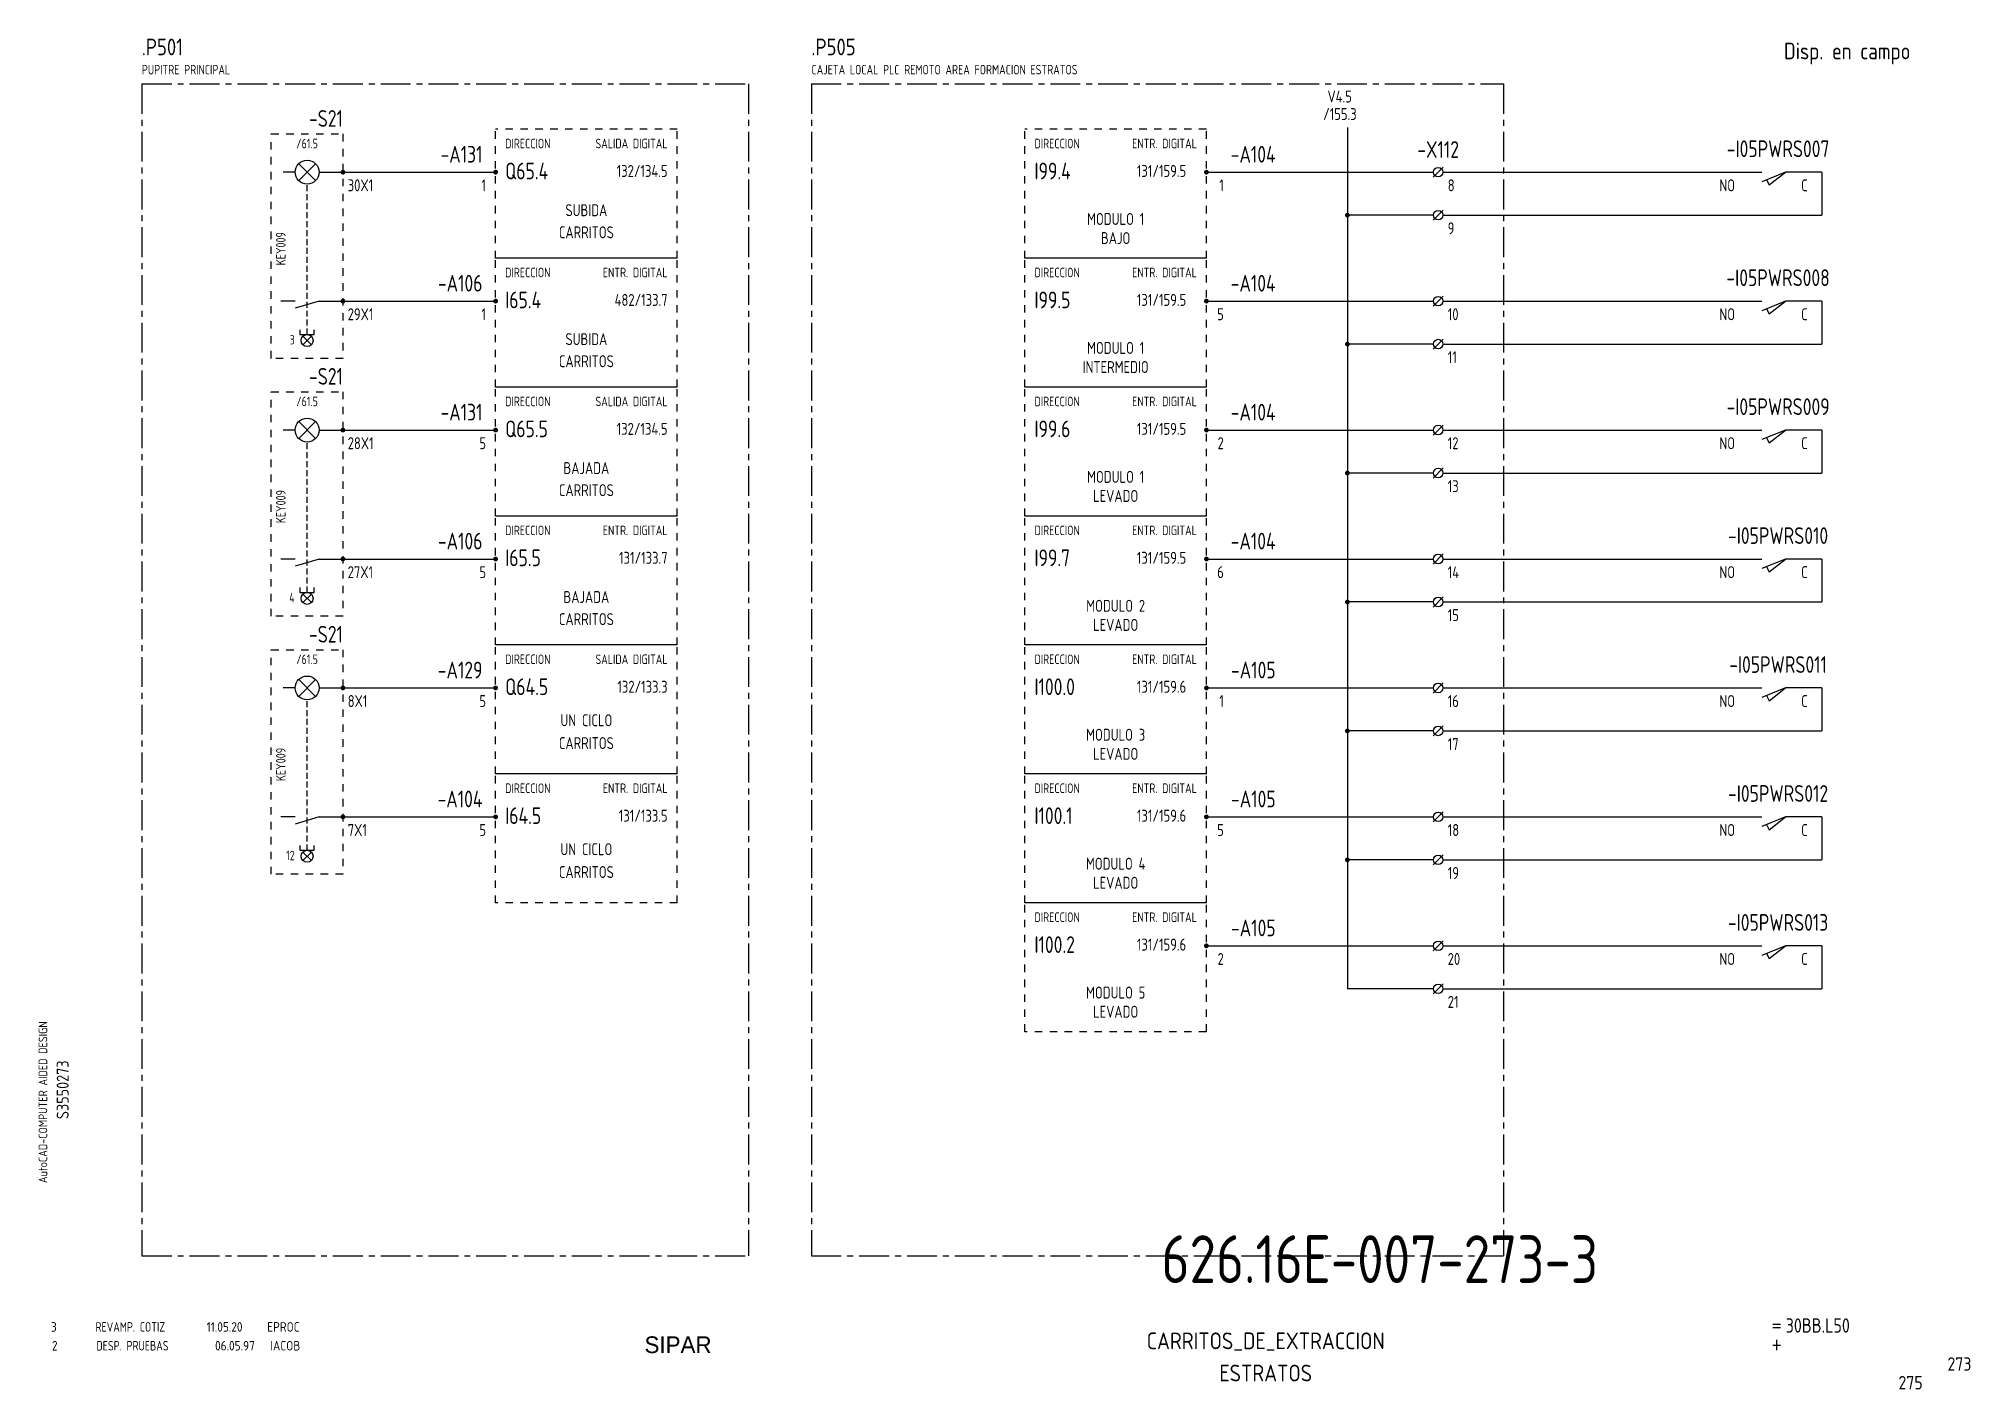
# Model space of a CAD drawing. Extents: x 10 to 414, y 6 to 288.
import ezdxf
from ezdxf.enums import TextEntityAlignment as Align

# ---------------------------------------------------------------- set-up
doc = ezdxf.new("R2010")
doc.units = 0
doc.header["$LTSCALE"] = 5
doc.header["$MEASUREMENT"] = 0
for name, pattern in [('CENTER', [2, 1.25, -0.25, 0.25, -0.25]), ('HIDDEN', [0.375, 0.25, -0.125]), ('HIDDEN1', [0.625, 0.3125, -0.3125])]:
    doc.linetypes.add(name, pattern=pattern)
doc.layers.get('0').update_dxf_attribs({"linetype": 'CONTINUOUS'})
doc.layers.add('CART', color=7, linetype='CONTINUOUS')
doc.styles.add('DIN', font='DIN.shx', dxfattribs={"width": 0.85})
doc.styles.add('N', font='ROMANS', dxfattribs={"width": 0.85, "height": 3})
doc.styles.add('SIMPLEX', font='SIMPLEX', dxfattribs={"width": 0.85})
doc.styles.add('X', font='UNIV.SHX', dxfattribs={"height": 3.5})

# ---------------------------------------------------------------- blocks, each defined once
blk = doc.blocks.new('B5-3')
at = {"linetype": 'Continuous', "const_width": 0.5}
blk.add_lwpolyline([(-0.25, 0, 1), (0.25, 0, 1)], format="xyb", close=True, dxfattribs=at)
blk = doc.blocks.new('NORMALE')
at = {"linetype": 'Continuous'}
blk.add_line((-1.06, -1.06), (1.06, 1.06), dxfattribs=at)
at = {"color": 7}
blk.add_circle((0, 0), 1, dxfattribs=at)
at = {"color": 7, "style": 'SIMPLEX', "flags": 9}
for tag, p in [('QUADRO', (-7.5, 4)), ('SEZIONE', (-7.5, 2.5)), ('NUMO', (-7.5, 1)), ('NUMM', (-7.5, -0.5)), ('NOTEM', (-7.5, -2)), ('NOTEV', (-7.5, -3.5)), ('UTENZA', (-7.5, -5)), ('RIP', (-7.5, -6.5)), ('RAGGIO', (-7.5, -8))]:
    blk.add_attdef(tag, p, '', height=1, dxfattribs=at)
at = {"color": 3, "style": 'SIMPLEX', "flags": 8}
for tag, p in [('NUMI', (1.5, 0.5)), ('MORSETTIERA', (1.5, -2.5))]:
    blk.add_attdef(tag, p, '', height=2, dxfattribs=at)

msp = doc.modelspace()

# ---------------------------------------------------------------- linework, layer by layer
at = {"color": 3, "linetype": 'CENTER'}
for p, q in [((31.27, 279), (158.24, 279)), ((31.27, 279), (31.27, 33.63)), ((158.24, 279), (158.24, 33.63)), ((171.42, 279), (171.42, 33.63)), ((171.42, 279), (316.27, 279)), ((316.27, 279), (316.27, 33.63)), ((31.27, 33.63), (158.24, 33.63)), ((171.42, 33.63), (316.27, 33.63))]:
    msp.add_line(p, q, dxfattribs=at)
at = {"linetype": 'HIDDEN1'}
for p, q in [((58.36, 221.53), (58.36, 268.53)), ((58.36, 268.53), (73.36, 268.53)), ((73.36, 268.53), (73.36, 221.53)), ((143.31, 269.53), (105.31, 269.53)), ((105.31, 242.53), (105.31, 269.53)), ((143.31, 242.53), (143.31, 269.53)), ((254.09, 269.53), (216.09, 269.53)), ((216.09, 242.53), (216.09, 269.53)), ((254.09, 242.53), (254.09, 269.53)), ((105.31, 215.53), (105.31, 242.53)), ((143.31, 215.53), (143.31, 242.53)), ((216.09, 215.53), (216.09, 242.53)), ((254.09, 215.53), (254.09, 242.53)), ((73.36, 221.53), (58.36, 221.53)), ((58.36, 167.53), (58.36, 214.53)), ((58.36, 214.53), (73.36, 214.53)), ((73.36, 214.53), (73.36, 167.53)), ((105.31, 188.53), (105.31, 215.53)), ((143.31, 188.53), (143.31, 215.53)), ((216.09, 188.53), (216.09, 215.53)), ((254.09, 188.53), (254.09, 215.53)), ((105.31, 161.53), (105.31, 188.53)), ((143.31, 161.53), (143.31, 188.53)), ((216.09, 161.53), (216.09, 188.53)), ((254.09, 161.53), (254.09, 188.53)), ((73.36, 167.53), (58.36, 167.53)), ((58.36, 113.53), (58.36, 160.53)), ((58.36, 160.53), (73.36, 160.53)), ((73.36, 160.53), (73.36, 113.53)), ((143.31, 161.53), (105.31, 161.53)), ((105.31, 134.53), (105.31, 161.53)), ((143.31, 134.53), (143.31, 161.53)), ((216.09, 134.53), (216.09, 161.53)), ((254.09, 134.53), (254.09, 161.53)), ((105.31, 107.53), (105.31, 134.53)), ((143.31, 107.53), (143.31, 134.53)), ((216.09, 107.53), (216.09, 134.53)), ((254.09, 107.53), (254.09, 134.53)), ((73.36, 113.53), (58.36, 113.53)), ((143.31, 107.53), (105.31, 107.53)), ((216.09, 80.53), (216.09, 107.53)), ((254.09, 80.53), (254.09, 107.53)), ((254.09, 80.53), (216.09, 80.53))]:
    msp.add_line(p, q, dxfattribs=at)
at = {"linetype": 'Continuous'}
for p, q in [((283.59, 269.87), (283.59, 89.53)), ((67.63, 258.76), (64.1, 262.3)), ((64.1, 258.76), (67.63, 262.3)), ((371.29, 258.92), (371.88, 257.85)), ((371.88, 257.85), (375.32, 260.53)), ((382.92, 260.53), (382.92, 251.53)), ((301.59, 251.53), (283.59, 251.53)), ((143.31, 242.53), (105.31, 242.53)), ((254.09, 242.53), (216.09, 242.53)), ((371.29, 231.92), (371.88, 230.85)), ((371.88, 230.85), (375.32, 233.53)), ((382.92, 233.53), (382.92, 224.53)), ((64.98, 224.39), (66.75, 226.16)), ((66.75, 224.39), (64.98, 226.16)), ((301.59, 224.53), (283.59, 224.53)), ((143.31, 215.53), (105.31, 215.53)), ((254.09, 215.53), (216.09, 215.53)), ((64.1, 204.76), (67.63, 208.3)), ((67.63, 204.76), (64.1, 208.3)), ((371.88, 203.85), (375.32, 206.53)), ((382.92, 206.53), (382.92, 197.53)), ((371.29, 204.92), (371.88, 203.85)), ((301.59, 197.53), (283.59, 197.53)), ((143.31, 188.53), (105.31, 188.53)), ((254.09, 188.53), (216.09, 188.53)), ((371.29, 177.92), (371.88, 176.85)), ((371.88, 176.85), (375.32, 179.53)), ((382.92, 179.53), (382.92, 170.53)), ((66.75, 170.39), (64.98, 172.16)), ((64.98, 170.39), (66.75, 172.16)), ((301.59, 170.53), (283.59, 170.53)), ((143.31, 161.53), (105.31, 161.53)), ((254.09, 161.53), (216.09, 161.53)), ((64.1, 150.76), (67.63, 154.3)), ((67.63, 150.76), (64.1, 154.3)), ((371.29, 150.92), (371.88, 149.85)), ((371.88, 149.85), (375.32, 152.53)), ((382.92, 152.53), (382.92, 143.53)), ((301.59, 143.53), (283.59, 143.53)), ((143.31, 134.53), (105.31, 134.53)), ((254.09, 134.53), (216.09, 134.53)), ((371.88, 122.85), (375.32, 125.53)), ((382.92, 125.53), (382.92, 116.53)), ((371.29, 123.92), (371.88, 122.85)), ((66.75, 116.39), (64.98, 118.16)), ((64.98, 116.39), (66.75, 118.16)), ((301.59, 116.53), (283.59, 116.53)), ((254.09, 107.53), (216.09, 107.53)), ((371.88, 95.85), (375.32, 98.53)), ((382.92, 98.53), (382.92, 89.53)), ((371.29, 96.92), (371.88, 95.85)), ((301.59, 89.53), (283.59, 89.53))]:
    msp.add_line(p, q, dxfattribs=at)
for p, q in [((63.36, 260.53), (60.86, 260.53)), ((68.36, 260.53), (73.36, 260.53)), ((73.36, 260.53), (105.31, 260.53)), ((254.09, 260.53), (301.59, 260.53)), ((303.59, 260.53), (370.32, 260.53)), ((375.32, 260.53), (370.32, 258.53)), ((382.92, 260.53), (375.32, 260.53)), ((303.59, 251.53), (382.92, 251.53)), ((63.36, 233.53), (60.36, 233.53)), ((68.36, 233.53), (63.36, 232.03)), ((68.36, 233.53), (73.36, 233.53)), ((73.36, 233.53), (105.31, 233.53)), ((254.09, 233.53), (301.59, 233.53)), ((303.59, 233.53), (370.32, 233.53)), ((375.32, 233.53), (370.32, 231.53)), ((382.92, 233.53), (375.32, 233.53)), ((64.36, 227.53), (64.36, 226.53)), ((64.36, 226.53), (67.36, 226.53)), ((67.36, 226.53), (67.36, 227.53)), ((303.59, 224.53), (382.92, 224.53)), ((63.36, 206.53), (60.86, 206.53)), ((68.36, 206.53), (73.36, 206.53)), ((73.36, 206.53), (105.31, 206.53)), ((254.09, 206.53), (301.59, 206.53)), ((303.59, 206.53), (370.32, 206.53)), ((375.32, 206.53), (370.32, 204.53)), ((382.92, 206.53), (375.32, 206.53)), ((303.59, 197.53), (382.92, 197.53)), ((63.36, 179.53), (60.36, 179.53)), ((68.36, 179.53), (63.36, 178.03)), ((68.36, 179.53), (73.36, 179.53)), ((73.36, 179.53), (105.31, 179.53)), ((254.09, 179.53), (301.59, 179.53)), ((303.59, 179.53), (370.32, 179.53)), ((375.32, 179.53), (370.32, 177.53)), ((382.92, 179.53), (375.32, 179.53)), ((64.36, 173.53), (64.36, 172.53)), ((64.36, 172.53), (67.36, 172.53)), ((67.36, 172.53), (67.36, 173.53)), ((303.59, 170.53), (382.92, 170.53)), ((63.36, 152.53), (60.86, 152.53)), ((68.36, 152.53), (73.36, 152.53)), ((73.36, 152.53), (105.31, 152.53)), ((254.09, 152.53), (301.59, 152.53)), ((303.59, 152.53), (370.32, 152.53)), ((375.32, 152.53), (370.32, 150.53)), ((382.92, 152.53), (375.32, 152.53)), ((303.59, 143.53), (382.92, 143.53)), ((63.36, 125.53), (60.36, 125.53)), ((68.36, 125.53), (63.36, 124.03)), ((68.36, 125.53), (73.36, 125.53)), ((73.36, 125.53), (105.31, 125.53)), ((254.09, 125.53), (301.59, 125.53)), ((303.59, 125.53), (370.32, 125.53)), ((375.32, 125.53), (370.32, 123.53)), ((382.92, 125.53), (375.32, 125.53)), ((64.36, 119.53), (64.36, 118.53)), ((64.36, 118.53), (67.36, 118.53)), ((67.36, 118.53), (67.36, 119.53)), ((303.59, 116.53), (382.92, 116.53)), ((254.09, 98.53), (301.59, 98.53)), ((303.59, 98.53), (370.32, 98.53)), ((375.32, 98.53), (370.32, 96.53)), ((382.92, 98.53), (375.32, 98.53)), ((303.59, 89.53), (382.92, 89.53))]:
    msp.add_line(p, q)
at = {"linetype": 'HIDDEN'}
for p, q in [((65.86, 226.53), (65.86, 258.03)), ((65.86, 172.53), (65.86, 204.03)), ((65.86, 118.53), (65.86, 150.03))]:
    msp.add_line(p, q, dxfattribs=at)
for centre in [(65.86, 260.53), (65.86, 206.53), (65.86, 152.53)]:
    msp.add_circle(centre, 2.5)
at = {"linetype": 'Continuous'}
for centre in [(65.86, 225.28), (65.86, 171.28), (65.86, 117.28)]:
    msp.add_circle(centre, 1.25, dxfattribs=at)

# ---------------------------------------------------------------- block references
for p in [(73.36, 260.53), (105.31, 260.53), (73.36, 233.53), (105.31, 233.53), (73.36, 206.53), (105.31, 206.53), (73.36, 179.53), (105.31, 179.53), (73.36, 152.53), (105.31, 152.53), (73.36, 125.53), (105.31, 125.53)]:
    msp.add_blockref('B5-3', p)
at = {"xscale": -1}
for p in [(254.09, 260.53), (283.59, 251.53), (254.09, 233.53), (283.59, 224.53), (254.09, 206.53), (283.59, 197.53), (254.09, 179.53), (283.59, 170.53), (254.09, 152.53), (283.59, 143.53), (254.09, 125.53), (283.59, 116.53), (254.09, 98.53)]:
    msp.add_blockref('B5-3', p, dxfattribs=at)
at = {"linetype": 'Continuous'}
for p in [(302.59, 260.53), (302.59, 251.53), (302.59, 233.53), (302.59, 224.53), (302.59, 206.53), (302.59, 197.53), (302.59, 179.53), (302.59, 170.53), (302.59, 152.53), (302.59, 143.53), (302.59, 125.53), (302.59, 116.53), (302.59, 98.53), (302.59, 89.53)]:
    msp.add_blockref('NORMALE', p, dxfattribs=at)

# ---------------------------------------------------------------- texts
at = {"color": 3, "style": 'DIN'}
for s, height, width, p in [('.P501', 3.5, 0.85, (31.27, 285)), ('.P505', 3.5, 0.85, (171.42, 285)), ('Q65.4', 3.5, 0.8, (107.31, 259.03)), ('I99.4', 3.5, 0.8, (218.09, 259.03)), ('I65.4', 3.5, 0.8, (107.31, 232.03)), ('I99.5', 3.5, 0.8, (218.09, 232.03)), ('Q65.5', 3.5, 0.8, (107.31, 205.03)), ('I99.6', 3.5, 0.8, (218.09, 205.03)), ('I65.5', 3.5, 0.8, (107.31, 178.03)), ('I99.7', 3.5, 0.8, (218.09, 178.03)), ('Q64.5', 3.5, 0.8, (107.31, 151.03)), ('I100.0', 3.5, 0.8, (218.09, 151.03)), ('I64.5', 3.5, 0.8, (107.31, 124.03)), ('I100.1', 3.5, 0.8, (218.09, 124.03)), ('I100.2', 3.5, 0.8, (218.09, 97.03)), ('3', 2, 0.9, (12.25, 17.73)), ('REVAMP. COTIZ', 2, 0.8, (21.56, 17.73)), ('11.05.20', 2, 0.9, (44.83, 17.73)), ('EPROC', 2, 0.9, (57.51, 17.73)), ('2', 2, 0.9, (12.45, 13.79)), ('DESP. PRUEBAS', 2, 0.8, (21.76, 13.79)), ('06.05.97', 2, 0.9, (46.59, 13.79)), ('IACOB', 2, 0.9, (58.16, 13.79))]:
    msp.add_text(s, height=height, dxfattribs=dict(at, width=width)).set_placement(p)
at = {"color": 2, "style": 'DIN', "width": 0.85}
msp.add_text('Disp. en campo', height=3.5, dxfattribs=at).set_placement((374.97, 284.16))
at = {"style": 'DIN', "width": 0.8}
for s, height, p in [('PUPITRE PRINCIPAL', 2, (31.27, 281)), ('CAJETA LOCAL PLC REMOTO AREA FORMACION ESTRATOS', 2, (171.42, 281)), ('30X1', 2.5, (74.36, 256.53)), ('8', 2.5, (304.59, 256.53)), ('NO', 2.5, (361.45, 256.53)), ('C', 2.5, (378.57, 256.53)), ('9', 2.5, (304.59, 247.53)), ('29X1', 2.5, (74.36, 229.53)), ('10', 2.5, (304.59, 229.53)), ('NO', 2.5, (361.45, 229.53)), ('C', 2.5, (378.57, 229.53)), ('11', 2.5, (304.59, 220.53)), ('28X1', 2.5, (74.36, 202.53)), ('12', 2.5, (304.59, 202.53)), ('NO', 2.5, (361.45, 202.53)), ('C', 2.5, (378.57, 202.53)), ('13', 2.5, (304.59, 193.53)), ('27X1', 2.5, (74.36, 175.53)), ('14', 2.5, (304.59, 175.53)), ('NO', 2.5, (361.45, 175.53)), ('C', 2.5, (378.57, 175.53)), ('15', 2.5, (304.59, 166.53)), ('8X1', 2.5, (74.36, 148.53)), ('16', 2.5, (304.59, 148.53)), ('NO', 2.5, (361.45, 148.53)), ('C', 2.5, (378.57, 148.53)), ('17', 2.5, (304.59, 139.53)), ('7X1', 2.5, (74.36, 121.53)), ('18', 2.5, (304.59, 121.53)), ('NO', 2.5, (361.45, 121.53)), ('C', 2.5, (378.57, 121.53)), ('19', 2.5, (304.59, 112.53)), ('NO', 2.5, (361.45, 94.53)), ('C', 2.5, (378.57, 94.53)), ('20', 2.5, (304.59, 94.53)), ('21', 2.5, (304.59, 85.53))]:
    msp.add_text(s, height=height, dxfattribs=at).set_placement(p)
for s, p in [('V4.5', (284.53, 275.12)), ('/155.3', (285.53, 271.46)), ('1', (103.31, 256.53)), ('132/134.5', (141.31, 259.53)), ('131/159.5', (249.85, 259.53)), ('1', (257.73, 256.53)), ('482/133.7', (141.31, 232.53)), ('131/159.5', (249.85, 232.53)), ('1', (103.31, 229.53)), ('5', (257.73, 229.53)), ('132/134.5', (141.31, 205.53)), ('131/159.5', (249.85, 205.53)), ('5', (103.31, 202.53)), ('2', (257.73, 202.53)), ('5', (103.31, 175.53)), ('131/133.7', (141.31, 178.53)), ('131/159.5', (249.85, 178.53)), ('6', (257.73, 175.53)), ('132/133.3', (141.31, 151.53)), ('131/159.6', (249.85, 151.53)), ('5', (103.31, 148.53)), ('1', (257.73, 148.53)), ('131/133.5', (141.31, 124.53)), ('131/159.6', (249.85, 124.53)), ('5', (103.31, 121.53)), ('5', (257.73, 121.53)), ('131/159.6', (249.85, 97.53)), ('2', (257.73, 94.53))]:
    msp.add_text(s, height=2.5, dxfattribs=at).set_placement(p, align=Align.RIGHT)
at = {"color": 3, "style": 'DIN', "width": 0.8}
for s, p in [('-S21', (73.36, 270.03)), ('-A131', (102.56, 262.53)), ('-A104', (268.57, 262.53)), ('-A106', (102.56, 235.53)), ('-A104', (268.57, 235.53)), ('-S21', (73.36, 216.03)), ('-A131', (102.56, 208.53)), ('-A104', (268.57, 208.53)), ('-A106', (102.56, 181.53)), ('-A104', (268.57, 181.53)), ('-S21', (73.36, 162.03)), ('-A129', (102.56, 154.53)), ('-A105', (268.57, 154.53)), ('-A104', (102.56, 127.53)), ('-A105', (268.57, 127.53)), ('-A105', (268.57, 100.53))]:
    msp.add_text(s, height=3.5, dxfattribs=at).set_placement(p, align=Align.RIGHT)
at = {"color": 1, "style": 'DIN', "width": 0.8}
for p in [(65.86, 265.53), (65.86, 211.53), (65.86, 157.53)]:
    msp.add_text('/61.5', height=2, dxfattribs=at).set_placement(p, align=Align.CENTER)
for p in [(107.31, 265.53), (218.09, 265.53), (107.31, 238.53), (218.09, 238.53), (107.31, 211.53), (218.09, 211.53), (107.31, 184.53), (218.09, 184.53), (107.31, 157.53), (218.09, 157.53), (107.31, 130.53), (218.09, 130.53), (218.09, 103.53)]:
    msp.add_text('DIRECCION', height=2, dxfattribs=at).set_placement(p)
at = {"color": 1, "linetype": 'Continuous', "style": 'DIN', "width": 0.8}
for p in [(141.31, 265.53), (141.31, 211.53), (141.31, 157.53)]:
    msp.add_text('SALIDA DIGITAL', height=2, dxfattribs=at).set_placement(p, align=Align.RIGHT)
at = {"color": 1, "style": 'DIN', "width": 0.8}
for s, p in [('ENTR. DIGITAL', (252.09, 265.53)), ('ENTR. DIGITAL', (141.31, 238.53)), ('ENTR. DIGITAL', (252.09, 238.53)), ('3', (63.27, 224.45)), ('ENTR. DIGITAL', (252.09, 211.53)), ('ENTR. DIGITAL', (141.31, 184.53)), ('ENTR. DIGITAL', (252.09, 184.53)), ('4', (63.27, 170.45)), ('ENTR. DIGITAL', (252.09, 157.53)), ('ENTR. DIGITAL', (141.31, 130.53)), ('ENTR. DIGITAL', (252.09, 130.53)), ('12', (63.27, 116.45)), ('ENTR. DIGITAL', (252.09, 103.53))]:
    msp.add_text(s, height=2, dxfattribs=at).set_placement(p, align=Align.RIGHT)
at = {"color": 3, "style": 'DIN', "width": 0.8}
for s, p in [('-X112', (302.59, 263.53)), ('-I05PWRS007', (373.74, 263.68)), ('-I05PWRS008', (373.74, 236.68)), ('-I05PWRS009', (373.74, 209.68)), ('-I05PWRS010', (373.74, 182.68)), ('-I05PWRS011', (373.74, 155.68)), ('-I05PWRS012', (373.74, 128.68)), ('-I05PWRS013', (373.74, 101.68))]:
    msp.add_text(s, height=3.5, dxfattribs=at).set_placement(p, align=Align.CENTER)
at = {"style": 'DIN', "width": 0.8}
for s, p in [('SUBIDA', (124.31, 251.32)), ('MODULO 1', (235.09, 249.48)), ('CARRITOS', (124.31, 246.69)), ('BAJO', (235.09, 245.48)), ('SUBIDA', (124.31, 224.32)), ('MODULO 1', (235.09, 222.48)), ('CARRITOS', (124.31, 219.69)), ('INTERMEDIO', (235.09, 218.48)), ('BAJADA', (124.31, 197.32)), ('CARRITOS', (124.31, 192.69)), ('MODULO 1', (235.09, 195.48)), ('LEVADO', (235.09, 191.48)), ('BAJADA', (124.31, 170.32)), ('MODULO 2', (235.09, 168.48)), ('CARRITOS', (124.31, 165.69)), ('LEVADO', (235.09, 164.48)), ('UN CICLO', (124.31, 144.51)), ('CARRITOS', (124.31, 139.73)), ('MODULO 3', (235.09, 141.48)), ('LEVADO', (235.09, 137.48)), ('UN CICLO', (124.31, 117.51)), ('CARRITOS', (124.31, 112.73)), ('MODULO 4', (235.09, 114.48)), ('LEVADO', (235.09, 110.48)), ('MODULO 5', (235.09, 87.48)), ('LEVADO', (235.09, 83.48))]:
    msp.add_text(s, height=2.5, dxfattribs=at).set_placement(p, align=Align.CENTER)
at = {"color": 1, "style": 'DIN', "width": 0.8}
for p in [(61.36, 241.03), (61.36, 187.03), (61.36, 133.03)]:
    msp.add_text('KEY009', height=2, rotation=90, dxfattribs=at).set_placement(p)
at = {"color": 2, "insert": (244.68, 37.92), "char_height": 10, "width": 111.0411, "attachment_point": 1, "style": 'DIN'}
msp.add_mtext('626.16E-007-273-3', dxfattribs=at)
at = {"layer": 'CART', "color": 1, "style": 'DIN', "width": 0.9}
msp.add_text('AutoCAD-COMPUTER AIDED DESIGN', height=1.8, rotation=90, dxfattribs=at).set_placement((11.47, 48.84))
at = {"layer": 'CART', "color": 3, "style": 'N', "width": 0.85}
for s, p in [('=', (372.24, 17.91)), ('+', (372.24, 13.87))]:
    msp.add_text(s, height=2.5, dxfattribs=at).set_placement(p)
at = {"layer": 'CART', "color": 3, "style": 'DIN', "width": 0.9, "flags": 1}
msp.add_attdef('S3550273', text='', height=2.5, rotation=90, dxfattribs=at).set_placement((15.95, 68.38), align=Align.CENTER)
at = {"layer": 'CART', "color": 3, "style": 'DIN', "width": 0.85}
msp.add_attdef('30BB.L50', text='', height=3, dxfattribs=at).set_placement((375.33, 16.63), align=Align.BOTTOM_LEFT)
at = {"layer": 'CART', "color": 6, "style": 'X', "flags": 1}
msp.add_attdef('SIPAR', text='', height=3.5, dxfattribs=at).set_placement((143.5, 15), align=Align.MIDDLE)
at = {"layer": 'CART', "color": 2, "style": 'DIN', "width": 0.9, "flags": 1}
for tag, p in [('CARRITOS_DE_EXTRACCION', (266.5, 15.65)), ('ESTRATOS', (266.5, 9.07))]:
    msp.add_attdef(tag, text='', height=3.5, dxfattribs=at).set_placement(p, align=Align.MIDDLE)
msp.add_attdef('273', text='', height=2.8, dxfattribs=at).set_placement((414.2, 9.56), align=Align.RIGHT)
at = {"layer": 'CART', "color": 7, "style": 'DIN', "width": 0.9, "flags": 1}
msp.add_attdef('275', (398.93, 5.65), '', height=2.8, dxfattribs=at)

doc.saveas('drawing.dxf')
